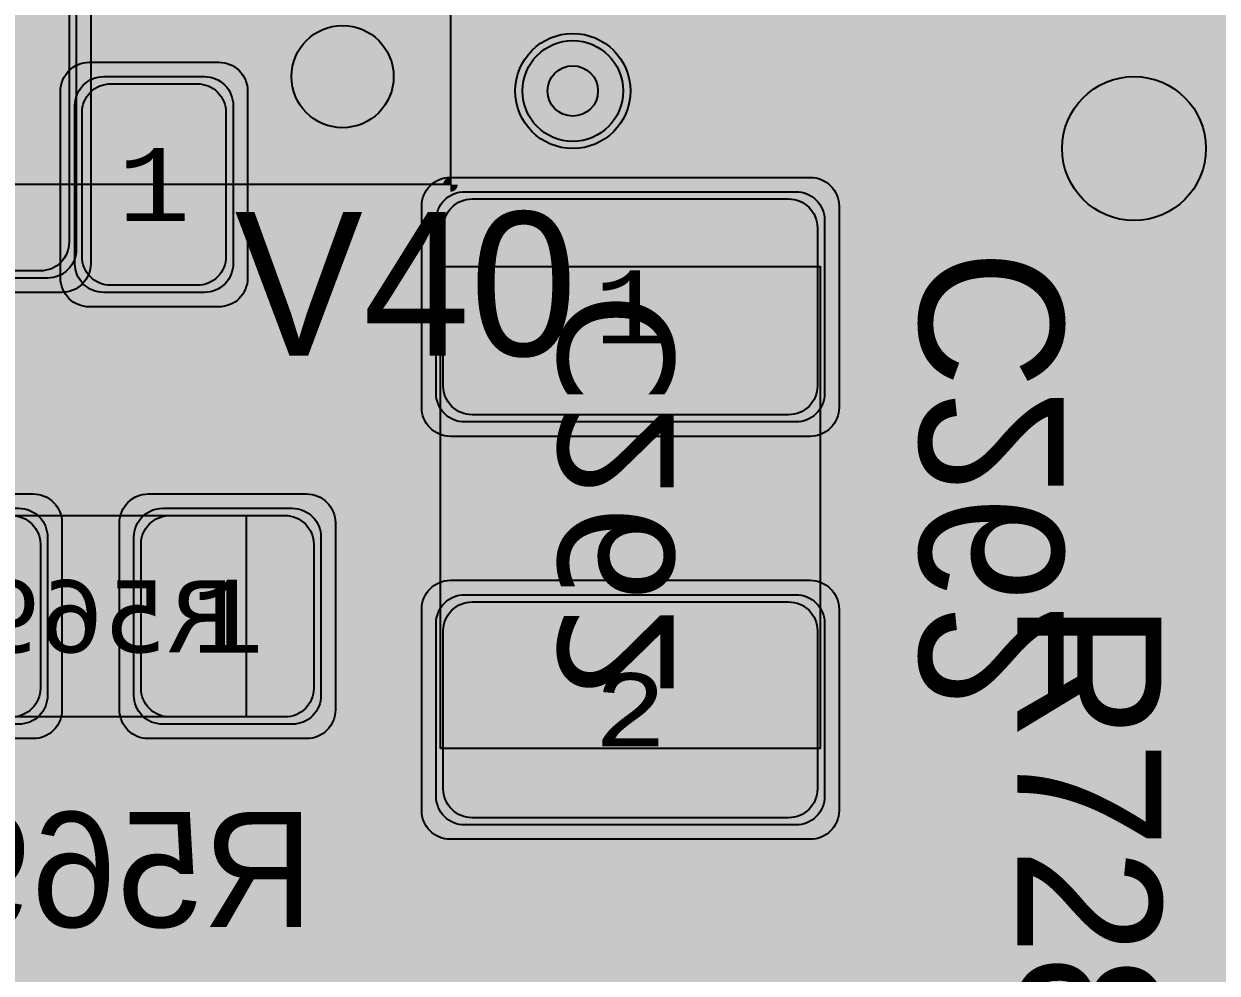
# Model space of a CAD drawing. Extents: x -28 to 199, y -61 to 255.
# Drawn here: x 33.79 to 42.08, y 199.27 to 205.87 of the extents above; entities that cross this region are included whole.
import ezdxf
from ezdxf.enums import TextEntityAlignment as Align

# ---------------------------------------------------------------- set-up
doc = ezdxf.new("R2010")
doc.units = 0
doc.header["$MEASUREMENT"] = 0
for name, color, linetype in [('ASSEMBLY_OUTLINES_BTM', 191, 'CONTINUOUS'), ('ASSEMBLY_PART_NUMBERS_BTM', 191, 'CONTINUOUS'), ('ASSEMBLY_PART_NUMBERS_TOP', 102, 'CONTINUOUS'), ('ASSEMBLY_REF_DES_BTM', 191, 'CONTINUOUS'), ('DRILL_DRAWING', 21, 'CONTINUOUS'), ('GENERATED_SILKSCREEN_BTM', 255, 'CONTINUOUS'), ('GENERATED_SILKSCREEN_TOP', 140, 'CONTINUOUS'), ('MOUNTING_HOLES_LAYER_2', 42, 'CONTINUOUS'), ('MOUNTING_HOLES_LAYER_3', 42, 'CONTINUOUS'), ('MOUNTING_HOLES_LAYER_BOT21', 42, 'CONTINUOUS'), ('MOUNTING_HOLES_LAYER_TOP', 42, 'CONTINUOUS'), ('PART_PADS_SMD_BTM', 10, 'CONTINUOUS'), ('PART_PADS_SMD_TOP', 150, 'CONTINUOUS'), ('PIN_NUMBERS_BTM', 8, 'CONTINUOUS'), ('PIN_NUMBERS_TOP', 8, 'CONTINUOUS'), ('PLACEMENT_OUTLINES_BTM', 222, 'CONTINUOUS'), ('PLANE_DATA_LAYER_TOP', 150, 'CONTINUOUS'), ('PLANE_SHAPES_LAYER_2', 230, 'CONTINUOUS'), ('PLANE_SHAPES_LAYER_3', 81, 'CONTINUOUS'), ('PLANE_SHAPES_LAYER_TOP', 150, 'CONTINUOUS'), ('SILKSCREEN_OUTLINES_BTM', 211, 'CONTINUOUS'), ('SILKSCREEN_OUTLINES_TOP', 150, 'CONTINUOUS'), ('SILKSCREEN_REF_DES_BTM', 211, 'CONTINUOUS'), ('SILKSCREEN_REF_DES_TOP', 150, 'CONTINUOUS'), ('SOLDERMASK_PADS_BTM', 12, 'CONTINUOUS'), ('SOLDERMASK_PADS_TOP', 180, 'CONTINUOUS'), ('SOLDERPASTE_PADS_BTM', 12, 'CONTINUOUS'), ('SOLDERPASTE_PADS_TOP', 180, 'CONTINUOUS'), ('TRACES_LAYER_BOTTOM', 10, 'CONTINUOUS'), ('TRACES_LAYER_TOP', 150, 'CONTINUOUS'), ('VIA_HOLES_LAYER_2', 30, 'CONTINUOUS'), ('VIA_HOLES_LAYER_3', 30, 'CONTINUOUS'), ('VIA_HOLES_LAYER_BOTTOM', 30, 'CONTINUOUS'), ('VIA_HOLES_LAYER_TOP', 30, 'CONTINUOUS'), ('VIA_PADS_LAYER_2', 230, 'CONTINUOUS'), ('VIA_PADS_LAYER_3', 81, 'CONTINUOUS'), ('VIA_PADS_LAYER_BOTTOM', 10, 'CONTINUOUS'), ('VIA_PADS_LAYER_TOP', 150, 'CONTINUOUS')]:
    doc.layers.add(name, color=color, linetype=linetype)
doc.styles.add('COURIER_NEW', font='COUR.TTF')
doc.styles.add('VERDANA', font='verdana.TTF')
doc.styles.add('VERIBEST_GERBER_0', font='txt')

msp = doc.modelspace()

# ---------------------------------------------------------------- hatches: boundary and pattern name
at = {"layer": 'GENERATED_SILKSCREEN_BTM'}
h = msp.add_hatch(color=256, dxfattribs=at)
edge = h.paths.add_edge_path()
edge.add_arc((36, 205.5), 0.355, 0, 360)
at = {"layer": 'MOUNTING_HOLES_LAYER_2'}
h = msp.add_hatch(color=256, dxfattribs=at)
edge = h.paths.add_edge_path()
edge.add_arc((41.5, 205), 0.5, 0, 360)
at = {"layer": 'MOUNTING_HOLES_LAYER_3'}
h = msp.add_hatch(color=256, dxfattribs=at)
edge = h.paths.add_edge_path()
edge.add_arc((41.5, 205), 0.5, 0, 360)
at = {"layer": 'MOUNTING_HOLES_LAYER_BOT21'}
h = msp.add_hatch(color=256, dxfattribs=at)
edge = h.paths.add_edge_path()
edge.add_arc((41.5, 205), 0.5, 0, 360)
at = {"layer": 'MOUNTING_HOLES_LAYER_TOP'}
h = msp.add_hatch(color=256, dxfattribs=at)
edge = h.paths.add_edge_path()
edge.add_arc((41.5, 205), 0.5, 0, 360)
at = {"layer": 'PLANE_DATA_LAYER_TOP'}
h = msp.add_hatch(color=256, dxfattribs=at)
h.paths.add_polyline_path([(80, 232.365844, -0.1989099556854013), (79.977682, 232.311963), (76.210945, 228.545226, -0.1989133663345171), (76.157063, 228.522908), (59.914305, 228.522908, -0.198913366334503), (59.860423, 228.545226), (59.320177, 229.085472, 0.1989122151386104), (58.966624, 229.231919), (50.250273, 229.231919, 0.0837973501695308), (50.086168, 229.204221, -0.0837986131993937), (50.061158, 229.2), (49.753893, 229.2, -0.1385740107174436), (49.714013, 229.211269, 1.0804036103222296), (49.168413, 228.146495, -0.8191892513054791), (49.139002, 228), (48.689638, 228, -0.1756631756824748), (48.640808, 228.017701, 0.3625092994040223), (47.359192, 228.017701, -0.1756631756824748), (47.310362, 228), (47.000008, 228, 0.414213562373095), (47, 227.999992), (47, 225.568799, -0.1989099556854013), (46.977682, 225.514918), (45.792168, 224.329403, 0.1989122151386141), (45.645721, 223.97585), (45.645721, 222.741241, -0.7495331930101992), (45.505318, 222.700199, 3.4209104294883637), (45.505318, 221.299801, -0.7495331930101992), (45.645721, 221.258759), (45.645721, 216.903659, 0.1989122151386141), (45.792168, 216.550106), (46.977682, 215.364592, -0.1989099556853327), (47, 215.310711), (47, 208.3262, -0.414213562373095), (46.9238, 208.25), (40.250008, 208.25, 0.414213562373095), (40.25, 208.249992), (40.25, 207.509818, -0.1989099556853327), (40.227682, 207.455937), (39.293327, 206.521582, -0.1630063276675114), (39.250007, 206.5, 0.3431077501110799), (39.25, 206.499993, -0.163006327667525), (39.228418, 206.456673), (39.204184, 206.432439, 0.1989122151386036), (39.057737, 206.078886), (39.057737, 199.827847, -0.1989099556853499), (39.035419, 199.773966), (38.237431, 198.975978, -0.1989133663344342), (38.183549, 198.95366), (34.8262, 198.95366, -0.414213562373095), (34.75, 199.02986), (34.75, 206.499992, 0.414213562373095), (34.749992, 206.5), (34.317913, 206.5, -0.1960198588118564), (34.264635, 206.521722, 0.1960197135562124), (33.95, 206.65), (31.85, 206.65, 0.1960197135562153), (31.535365, 206.521722, -0.1960198588118564), (31.482087, 206.5), (30.017913, 206.5, -0.1960198588118564), (29.964635, 206.521722, 0.1960197135562153), (29.65, 206.65), (27.55, 206.65, 0.1960197135562138), (27.235365, 206.521722, -0.196019858811865), (27.182087, 206.5), (26.0762, 206.5, -0.414213562373095), (26, 206.5762), (26, 209.249992, 0.414213562373095), (25.999992, 209.25), (22.5762, 209.25, -0.414213562373095), (22.5, 209.3262), (22.5, 217.1738, -0.414213562373095), (22.5762, 217.25), (40.249992, 217.25, 0.414213562373095), (40.25, 217.250008), (40.25, 235.6738, -0.414213562373095), (40.3262, 235.75), (40.926501, 235.75, -0.3936083065980414), (41.00251, 235.679195, 0.9315311087574788), (42.99749, 235.679195, -0.3936083065980414), (43.073499, 235.75), (45.676501, 235.75, -0.3936083065980414), (45.75251, 235.679195, 0.9315311087574788), (47.74749, 235.679195, -0.3936083065980414), (47.823499, 235.75), (54.749992, 235.75, 0.414213562373095), (54.75, 235.750008), (54.75, 253.9238, -0.414213562373095), (54.8262, 254), (76.4238, 254, -0.414213562373095), (76.5, 253.9238), (76.5, 245.000008, 0.414213562373095), (76.500008, 245), (76.9238, 245, -0.414213562373095), (77, 244.9238), (77, 243.738669, -0.1989099556853327), (76.977682, 243.684788), (75.896687, 242.603793, -0.138572885290835), (75.860519, 242.583563, 0.3470511284967585), (75.4, 242.000001), (75.4, 241.999997, 0.8890740124386082), (76.583563, 241.860519, -0.1385728852907777), (76.603793, 241.896687), (77.853553, 243.146447, 0.1989122151386141), (78, 243.5), (78, 244.9238, -0.414213562373095), (78.0762, 245), (79.9238, 245, -0.414213562373095), (80, 244.9238)], flags=0)
h.paths.add_polyline_path([(43.11, 211.84, -0.9999999999999999), (45.709999999999994, 211.84, -0.9999999999999999)], flags=0)
h.paths.add_polyline_path([(43.11, 232.16, -0.9999999999999999), (45.709999999999994, 232.16, -0.9999999999999999)], flags=0)
h.paths.add_polyline_path([(70.36, 251.16, -0.9999999999999999), (72.96, 251.16, -0.9999999999999999)], flags=0)
h.paths.add_polyline_path([(75.85382, 232.201656, 1.5269321533254407), (77.798344, 234.14618, -0.3083936079367561), (77.75, 234.217106), (77.75, 236.85, 0.1989122151386141), (77.603553, 237.203553), (74.003793, 240.803313, -0.1385728852908702), (73.983563, 240.839481, 0.5290192293501887), (73.056188, 241.191725, -0.5447508126718748), (72.937635, 241.2401, 0.9111800432088785), (70.36, 241), (70.36, 240.999999, 0.7658860095707771), (72.783466, 240.345916, -0.5447523950639244), (72.911374, 240.351799, 0.1812054976169237), (73.260519, 240.116437, -0.1385728852908801), (73.296687, 240.096207), (76.727682, 236.665212, -0.1989099556853327), (76.75, 236.611331), (76.75, 234.217106, -0.3083936079367562), (76.701656, 234.14618, 0.2085264349626477), (75.85382, 233.298344, -0.30839360793669), (75.782894, 233.25), (73.57, 233.25, 0.1989122151386067), (73.216447, 233.103553), (72.190166, 232.077272, -0.292650029123305), (72.109912, 232.059663, 4.55738777888818), (72.879663, 231.289912, -0.0885792902101388), (72.874954, 231.316284), (72.874954, 231.316285, -0.1989099556854013), (72.897272, 231.370166), (73.754788, 232.227682, -0.1989133663345172), (73.80867, 232.25), (75.782894, 232.25, -0.30839360793669)], flags=0)
at = {"layer": 'PLANE_SHAPES_LAYER_2'}
h = msp.add_hatch(color=256, dxfattribs=at)
h.paths.add_polyline_path([(169.5, 129.25), (149.5, 129.25), (142.25, 122), (142.25, 90.5), (147.5, 90.5), (147.5, 80), (154, 80), (154, 69.25), (131.75, 69.25), (131.75, 73.25), (121.25, 73.25), (121.25, 81), (110.5, 81), (110.5, 125.75), (106.5, 125.75), (106.5, 128.75), (93.5, 128.75), (93.5, 120.25), (91.75, 120.25), (91.75, 121.5), (80, 121.5), (80, 118.25), (73.25, 118.25), (73.25, 124.5), (67.5, 124.5), (67.5, 128), (57.75, 128), (57.75, 120.25), (55.25, 120.25), (55.25, 121.5), (47.5, 121.5), (47.5, 119), (35, 119), (35, 134.75), (32.75, 134.75), (32.75, 159.75), (29.25, 159.75), (29.25, 175.25), (22.5, 175.25), (22.5, 195.25), (17.25, 195.25), (17.25, 198), (22.5, 198), (22.5, 216.5), (40.25, 216.5), (40.25, 235.5), (54.5, 235.5), (54.5, 254), (87.25, 254), (87.25, 236.25), (86.25, 236.25), (86.25, 228.75), (81, 228.75), (81, 218.75), (95.25, 218.75), (95.25, 194.5), (87, 194.5), (87, 172), (131.1, 172), (131.1, 208.75), (115.5, 208.75), (115.5, 213.75), (106.75, 213.75), (106.75, 218.75), (110.25, 222.25), (110.25, 226.25), (142.5, 226.25), (142.5, 221.5), (160.5, 221.5), (160.5, 240.75), (169.5, 240.75)])
h.paths.add_polyline_path([(35.5, 149.5), (41.75, 149.5), (41.75, 152), (39.25, 152), (39.25, 154), (37.75, 154), (37.75, 152), (35.5, 152)], flags=16)
h.paths.add_polyline_path([(37.5, 125.75), (37.5, 128.75), (42.75, 128.75), (42.75, 125.75)], flags=16)
h.paths.add_polyline_path([(52, 127.75), (52, 130.75), (54.25, 130.75), (54.25, 127.75)], flags=16)
h.paths.add_polyline_path([(50.75, 219.5), (50.75, 226.5), (71.75, 226.5), (71.75, 219.5)], flags=16)
h.paths.add_polyline_path([(66.5, 150.75), (66.5, 177.5), (72.25, 177.5), (72.25, 150.75)], flags=16)
h.paths.add_polyline_path([(47.25, 185.25), (73, 185.25), (73, 188.25), (70.25, 188.25), (70.25, 191), (47.25, 191)], flags=16)
h.paths.add_polyline_path([(84.5, 208), (84.5, 212.75), (85, 212.75), (85, 208)], flags=16)
h.paths.add_polyline_path([(61.5, 137.25), (87.75, 137.25), (87.75, 140.5), (84.75, 140.5), (84.75, 143), (61.5, 143)], flags=16)
h.paths.add_polyline_path([(88.75, 127), (88.75, 130), (91, 130), (91, 127)], flags=16)
h.paths.add_polyline_path([(85.5, 130.25), (85.5, 132.5), (91, 132.5), (91, 130.25)], flags=16)
h.paths.add_polyline_path([(108.75, 142.25), (135.75, 142.25), (135.75, 145.75), (132.25, 145.75), (132.25, 149), (108.75, 149)], flags=16)
h.paths.add_polyline_path([(114.25, 126.75), (140.75, 126.75), (140.75, 129.75), (137.25, 129.75), (137.25, 133), (114.25, 133)], flags=16)
h.paths.add_polyline_path([(155.25, 180.25), (166.25, 180.25), (166.25, 186.25), (152.25, 186.25), (152.25, 183), (155.25, 183)], flags=16)
at = {"layer": 'PLANE_SHAPES_LAYER_3'}
h = msp.add_hatch(color=256, dxfattribs=at)
h.paths.add_polyline_path([(169.5, 129.25), (149.5, 129.25), (142.25, 122), (142.25, 90.5), (147.5, 90.5), (147.5, 80), (154, 80), (154, 69.25), (131.75, 69.25), (131.75, 73.25), (121.25, 73.25), (121.25, 81), (110.5, 81), (110.5, 125.75), (106.5, 125.75), (106.5, 128.75), (93.5, 128.75), (93.5, 120.25), (91.75, 120.25), (91.75, 121.5), (80, 121.5), (80, 118.25), (73.25, 118.25), (73.25, 124.5), (67.5, 124.5), (67.5, 127.75), (58.25, 127.75), (58.25, 130.25), (88.75, 130.25), (88.75, 127), (91, 127), (91, 132.5), (55, 132.5), (55, 131.25), (52, 131.25), (52, 127.75), (55, 127.75), (55, 127.25), (57.75, 127.25), (57.75, 120.25), (55.25, 120.25), (55.25, 121.5), (47.5, 121.5), (47.5, 119), (35, 119), (35, 134.75), (32.75, 134.75), (32.75, 159.75), (29.25, 159.75), (29.25, 175.25), (22.5, 175.25), (22.5, 195.25), (17.25, 195.25), (17.25, 198), (22.5, 198), (22.5, 216.5), (40.25, 216.5), (40.25, 235.5), (54.5, 235.5), (54.5, 254), (87.25, 254), (87.25, 236.25), (86.25, 236.25), (86.25, 228.75), (81, 228.75), (81, 218.75), (95.25, 218.75), (95.25, 194.5), (87, 194.5), (87, 172), (131.1, 172), (131.1, 208.75), (115.5, 208.75), (115.5, 213.75), (106.75, 213.75), (106.75, 218.75), (110.25, 222.25), (110.25, 226.25), (142.5, 226.25), (142.5, 221.5), (160.5, 221.5), (160.5, 240.75), (169.5, 240.75)])
h.paths.add_polyline_path([(35.5, 149.5), (41.75, 149.5), (41.75, 152), (39.25, 152), (39.25, 154), (37.75, 154), (37.75, 152), (35.5, 152)], flags=16)
h.paths.add_polyline_path([(37.5, 125.75), (37.5, 128.75), (42.75, 128.75), (42.75, 125.75)], flags=16)
h.paths.add_polyline_path([(50.75, 219.5), (50.75, 226.5), (71.75, 226.5), (71.75, 219.5)], flags=16)
h.paths.add_polyline_path([(66.5, 150.75), (66.5, 177.5), (72.25, 177.5), (72.25, 150.75)], flags=16)
h.paths.add_polyline_path([(47.25, 185.25), (73, 185.25), (73, 188.25), (70.25, 188.25), (70.25, 191), (47.25, 191)], flags=16)
h.paths.add_polyline_path([(84.5, 208), (84.5, 212.75), (85, 212.75), (85, 208)], flags=16)
h.paths.add_polyline_path([(61.5, 137.25), (87.75, 137.25), (87.75, 140.5), (84.75, 140.5), (84.75, 143), (61.5, 143)], flags=16)
h.paths.add_polyline_path([(108.75, 142.25), (135.75, 142.25), (135.75, 145.75), (132.25, 145.75), (132.25, 149), (108.75, 149)], flags=16)
h.paths.add_polyline_path([(114.25, 126.75), (140.75, 126.75), (140.75, 129.75), (137.25, 129.75), (137.25, 133), (114.25, 133)], flags=16)
h.paths.add_polyline_path([(155.25, 180.25), (166.25, 180.25), (166.25, 186.25), (152.25, 186.25), (152.25, 183), (155.25, 183)], flags=16)
at = {"layer": 'SILKSCREEN_OUTLINES_BTM'}
h = msp.add_hatch(color=256, dxfattribs=at)
edge = h.paths.add_edge_path()
edge.add_arc((36, 205.5), 0.355, 0, 360)
at = {"layer": 'VIA_HOLES_LAYER_2'}
h = msp.add_hatch(color=256, dxfattribs=at)
edge = h.paths.add_edge_path()
edge.add_arc((37.6, 205.4), 0.175, 0, 360)
at = {"layer": 'VIA_HOLES_LAYER_3'}
h = msp.add_hatch(color=256, dxfattribs=at)
edge = h.paths.add_edge_path()
edge.add_arc((37.6, 205.4), 0.175, 0, 360)
at = {"layer": 'VIA_HOLES_LAYER_BOTTOM'}
h = msp.add_hatch(color=256, dxfattribs=at)
edge = h.paths.add_edge_path()
edge.add_arc((37.6, 205.4), 0.175, 0, 360)
at = {"layer": 'VIA_HOLES_LAYER_TOP'}
h = msp.add_hatch(color=256, dxfattribs=at)
edge = h.paths.add_edge_path()
edge.add_arc((37.6, 205.4), 0.175, 0, 360)

# ---------------------------------------------------------------- linework, layer by layer
at = {"layer": 'ASSEMBLY_OUTLINES_BTM'}
for points in [[(36.68, 200.83), (36.68, 204.18), (39.32, 204.18), (39.32, 200.83)], [(33.18, 201.05), (33.18, 202.45), (35.33, 202.45), (35.33, 201.05)]]:
    msp.add_lwpolyline(points, close=True, dxfattribs=at)
at = {"layer": 'GENERATED_SILKSCREEN_BTM'}
for points, const_width in [([(36.750005, 204.756176, 9.7912e-06), (36.749995, 204.756172), (36.749995, 216.999995), (25.750005, 216.999995), (25.750005, 204.750005), (27.185, 204.750005), (27.185, 204.749995), (25.75, 204.749995, -0.4142135624), (25.749995, 204.75), (25.749995, 217, -0.4142135624), (25.75, 217.000005), (36.75, 217.000005, -0.4142135624), (36.750005, 217), (36.750005, 204.756176)], 0.15), ([(36.750005, 204.75, -0.4142135624), (36.75, 204.749995), (35.29, 204.749995), (35.29, 204.750005), (36.749995, 204.750005), (36.749995, 216.999995), (25.750005, 216.999995), (25.750005, 204.750005), (27.21, 204.750005), (27.21, 204.749995), (25.75, 204.749995, -0.4142135624), (25.749995, 204.75), (25.749995, 217, -0.4142135624), (25.75, 217.000005), (36.75, 217.000005, -0.4142135624), (36.750005, 217), (36.750005, 204.75)], 0.1), ([(36.735447, 204.750005, 2.19692e-05), (36.735425, 204.749995), (35.315, 204.749995), (35.315, 204.750005), (36.735447, 204.750005)], 0.15), ([(36.680005, 201.916164, 1.1642e-05), (36.679995, 201.916156), (36.679995, 203.083844, 1.1642e-05), (36.680005, 203.083836), (36.680005, 201.916164)], 0.15), ([(39.320005, 201.916156, 1.1642e-05), (39.319995, 201.916164), (39.319995, 203.083836, 1.1642e-05), (39.320005, 203.083844), (39.320005, 201.916156)], 0.15), ([(34.519515, 202.450005, 1.10969e-05), (34.519508, 202.449995), (33.980492, 202.449995, 1.10969e-05), (33.980485, 202.450005), (34.519515, 202.450005)], 0.15), ([(34.519515, 201.049995), (33.980485, 201.049995, 1.10969e-05), (33.980492, 201.050005), (34.519508, 201.050005, 1.10969e-05), (34.519515, 201.049995)], 0.15)]:
    msp.add_lwpolyline(points, format="xyb", dxfattribs=dict(at, const_width=const_width))
for points, const_width in [([(33.595, 204.749995), (33.595, 204.750005), (34.065, 204.750005), (34.065, 204.749995)], 0.15), ([(33.57, 204.749995), (33.57, 204.750005), (34.09, 204.750005), (34.09, 204.749995)], 0.1)]:
    msp.add_lwpolyline(points, close=True, dxfattribs=dict(at, const_width=const_width))
at = {"layer": 'GENERATED_SILKSCREEN_BTM', "const_width": 0.15}
for points in [[(41.002, 203.988), (40.865, 204.156), (40.862, 204.161), (40.858, 204.162), (40.854, 204.164), (40.849, 204.165), (40.163, 204.165), (40.158, 204.164), (40.154, 204.162), (40.152, 204.16), (40.15, 204.159), (40.147, 204.156), (40.01, 203.988), (40.009, 203.985), (40.008, 203.982), (40.007, 203.981), (40.006, 203.977), (40.006, 203.64), (40.007, 203.635), (40.008, 203.633), (40.009, 203.63), (40.01, 203.627), (40.147, 203.458), (40.152, 203.454), (40.16, 203.452), (40.165, 203.453), (40.171, 203.455), (40.175, 203.458), (40.179, 203.463), (40.182, 203.468), (40.183, 203.473), (40.183, 203.478), (40.18, 203.482), (40.047, 203.647), (40.047, 203.97), (40.173, 204.124), (40.839, 204.124), (40.965, 203.97), (40.965, 203.647), (40.832, 203.482), (40.83, 203.478), (40.829, 203.473), (40.83, 203.468), (40.833, 203.463), (40.837, 203.458), (40.842, 203.455), (40.847, 203.453), (40.854, 203.452), (40.86, 203.454), (40.865, 203.458), (41.002, 203.627), (41.004, 203.631), (41.005, 203.632), (41.005, 203.635), (41.006, 203.636), (41.006, 203.637), (41.006, 203.64), (41.006, 203.977), (41.005, 203.981), (41.004, 203.985), (41.002, 203.988)], [(40.01, 202.683), (40.147, 202.515), (40.152, 202.512), (40.156, 202.511), (40.159, 202.509), (40.163, 202.508), (40.3, 202.508), (40.303, 202.509), (40.31, 202.511), (40.315, 202.512), (40.317, 202.515), (40.858, 203.181), (40.965, 203.181), (40.965, 202.528), (40.967, 202.521), (40.971, 202.515), (40.978, 202.512), (40.986, 202.511), (40.993, 202.512), (41, 202.515), (41.004, 202.521), (41.006, 202.528), (41.006, 203.202), (41.004, 203.21), (40.999, 203.215), (40.994, 203.22), (40.986, 203.222), (40.849, 203.222), (40.846, 203.221), (40.839, 203.219), (40.836, 203.217), (40.834, 203.215), (40.832, 203.213), (40.29, 202.548), (40.173, 202.548), (40.047, 202.704), (40.047, 203.027), (40.18, 203.19), (40.182, 203.197), (40.181, 203.203), (40.178, 203.21), (40.172, 203.214), (40.166, 203.218), (40.159, 203.219), (40.152, 203.218), (40.147, 203.213), (40.01, 203.045), (40.009, 203.041), (40.008, 203.038), (40.007, 203.037), (40.006, 203.033), (40.006, 202.696), (40.007, 202.692), (40.007, 202.691), (40.008, 202.69), (40.009, 202.687), (40.01, 202.683)], [(40.01, 201.738), (40.147, 201.57), (40.152, 201.565), (40.16, 201.564), (40.165, 201.565), (40.171, 201.567), (40.175, 201.57), (40.179, 201.575), (40.182, 201.58), (40.183, 201.585), (40.183, 201.59), (40.18, 201.594), (40.047, 201.758), (40.047, 202.082), (40.173, 202.236), (40.532, 202.236), (40.421, 202.1), (40.42, 202.096), (40.419, 202.094), (40.419, 202.093), (40.418, 202.093), (40.417, 202.088), (40.417, 201.751), (40.418, 201.747), (40.419, 201.746), (40.419, 201.745), (40.42, 201.742), (40.421, 201.738), (40.557, 201.57), (40.56, 201.569), (40.561, 201.567), (40.562, 201.566), (40.564, 201.566), (40.571, 201.564), (40.574, 201.563), (40.849, 201.563), (40.854, 201.564), (40.858, 201.566), (40.862, 201.567), (40.865, 201.57), (41.002, 201.738), (41.004, 201.743), (41.005, 201.744), (41.005, 201.746), (41.006, 201.748), (41.006, 201.749), (41.006, 201.751), (41.006, 202.088), (41.005, 202.092), (41.004, 202.096), (41.002, 202.1), (40.865, 202.268), (40.863, 202.27), (40.862, 202.272), (40.859, 202.274), (40.852, 202.276), (40.849, 202.277), (40.163, 202.277), (40.158, 202.276), (40.154, 202.274), (40.152, 202.272), (40.15, 202.27), (40.147, 202.268), (40.01, 202.1), (40.009, 202.096), (40.008, 202.093), (40.007, 202.092), (40.006, 202.088), (40.006, 201.751), (40.007, 201.747), (40.007, 201.746), (40.008, 201.745), (40.009, 201.742), (40.01, 201.738)], [(40.584, 202.236), (40.839, 202.236), (40.965, 202.082), (40.965, 201.759), (40.839, 201.603), (40.584, 201.603), (40.457, 201.759), (40.457, 202.082), (40.584, 202.236)], [(40.01, 200.793), (40.147, 200.625), (40.152, 200.622), (40.156, 200.621), (40.159, 200.619), (40.163, 200.618), (40.3, 200.618), (40.303, 200.619), (40.31, 200.621), (40.315, 200.622), (40.317, 200.625), (40.858, 201.291), (40.965, 201.291), (40.965, 200.638), (40.967, 200.631), (40.971, 200.625), (40.978, 200.622), (40.986, 200.621), (40.993, 200.622), (41, 200.625), (41.004, 200.631), (41.006, 200.638), (41.006, 201.312), (41.004, 201.32), (40.999, 201.325), (40.994, 201.33), (40.986, 201.332), (40.849, 201.332), (40.846, 201.331), (40.839, 201.329), (40.836, 201.327), (40.834, 201.325), (40.832, 201.323), (40.29, 200.658), (40.173, 200.658), (40.047, 200.814), (40.047, 201.137), (40.18, 201.3), (40.182, 201.307), (40.181, 201.313), (40.178, 201.32), (40.172, 201.324), (40.166, 201.328), (40.159, 201.329), (40.152, 201.328), (40.147, 201.323), (40.01, 201.155), (40.009, 201.151), (40.008, 201.148), (40.007, 201.147), (40.006, 201.143), (40.006, 200.806), (40.007, 200.802), (40.007, 200.801), (40.008, 200.8), (40.009, 200.797), (40.01, 200.793)], [(33.6144, 199.6892), (33.7488, 199.5796), (33.7528, 199.578), (33.7536, 199.5772), (33.756, 199.5772), (33.7568, 199.5764), (33.7576, 199.5764), (33.7592, 199.5764), (34.0288, 199.5764), (34.032, 199.5772), (34.0352, 199.578), (34.0384, 199.5796), (34.1728, 199.6892), (34.1752, 199.6908), (34.176, 199.6916), (34.1776, 199.694), (34.1792, 199.6996), (34.18, 199.702), (34.18, 200.2508), (34.1792, 200.2548), (34.1776, 200.258), (34.176, 200.2596), (34.1752, 200.2612), (34.1728, 200.2636), (34.0384, 200.3732), (34.0352, 200.374), (34.0336, 200.3748), (34.032, 200.3756), (34.0288, 200.3764), (33.7592, 200.3764), (33.756, 200.3756), (33.7544, 200.3748), (33.752, 200.374), (33.7488, 200.3732)], [(33.7488, 200.3732), (33.6144, 200.2636)], [(34.7856, 200.1012), (34.7888, 200.1004), (34.7912, 200.0996), (34.7944, 200.098), (34.9032, 200.01), (34.9032, 200.3436), (34.3808, 200.3436), (34.3752, 200.3452), (34.3704, 200.3484), (34.368, 200.354), (34.3672, 200.3596), (34.368, 200.366), (34.3704, 200.3708), (34.3752, 200.3748), (34.3808, 200.3764), (34.9208, 200.3764), (34.9264, 200.3748), (34.9312, 200.3708), (34.9352, 200.366), (34.9368, 200.3604), (34.9368, 199.9756), (34.936, 199.97), (34.9336, 199.966), (34.9304, 199.9636), (34.9248, 199.962), (34.9216, 199.9604), (34.9176, 199.9596), (34.9136, 199.9604), (34.9104, 199.9628), (34.78, 200.0692), (34.5216, 200.0692), (34.3968, 199.9676), (34.3968, 199.71), (34.5216, 199.61), (34.78, 199.61), (34.9104, 199.7156), (34.916, 199.718), (34.9208, 199.718), (34.9264, 199.7148), (34.9304, 199.7108), (34.9336, 199.7052), (34.9352, 199.6996), (34.9344, 199.6964), (34.9336, 199.694), (34.932, 199.6916), (34.9296, 199.69), (34.7944, 199.5796), (34.792, 199.578), (34.7888, 199.578), (34.7856, 199.5764), (34.516, 199.5764), (34.5144, 199.5764), (34.5128, 199.5772), (34.512, 199.5772), (34.5104, 199.578), (34.5088, 199.578), (34.5056, 199.5796), (34.3704, 199.69), (34.368, 199.6924), (34.3672, 199.694), (34.3656, 199.6988), (34.3648, 199.702), (34.3648, 199.9756), (34.3656, 199.9788), (34.3672, 199.9836), (34.3672, 199.9852), (34.3688, 199.986), (34.3696, 199.9876), (34.3704, 199.9892), (34.5056, 200.098), (34.5096, 200.0996), (34.5128, 200.1004), (34.516, 200.1012), (34.7856, 200.1012)], [(35.1256, 200.0724), (35.1232, 200.074), (35.1224, 200.078), (35.1208, 200.082), (35.12, 200.086), (35.12, 200.2508), (35.1208, 200.2548), (35.1224, 200.2572), (35.1224, 200.2596), (35.1232, 200.2604), (35.1248, 200.2612), (35.1256, 200.2628), (35.2616, 200.3732), (35.2656, 200.3748), (35.2688, 200.3756), (35.272, 200.3764), (35.6752, 200.3764), (35.6824, 200.3748), (35.6872, 200.3708), (35.6912, 200.366), (35.6928, 200.3604), (35.6928, 199.5924), (35.6912, 199.586), (35.6872, 199.582), (35.6824, 199.5796), (35.6768, 199.5788), (35.6704, 199.5796), (35.6648, 199.582), (35.6608, 199.586), (35.6592, 199.5924), (35.6592, 199.9604), (35.2832, 199.9604), (35.152, 199.5876), (35.1488, 199.582), (35.1432, 199.5788), (35.1376, 199.578), (35.132, 199.5796), (35.1272, 199.582), (35.1232, 199.586), (35.1216, 199.5916), (35.1224, 199.598), (35.2536, 199.9708), (35.1256, 200.0724)], [(33.6336, 200.2372), (33.7648, 200.3436), (34.024, 200.3436), (34.1472, 200.2428), (34.1472, 199.9556), (34.0384, 200.0444), (34.0352, 200.0452), (34.0336, 200.046), (34.0328, 200.046), (34.0328, 200.0468), (34.0288, 200.0476), (33.7592, 200.0476), (33.756, 200.0468), (33.756, 200.046), (33.7544, 200.046), (33.752, 200.0452), (33.7496, 200.0444), (33.6144, 199.9356)], [(35.6592, 200.3436), (35.2768, 200.3436), (35.152, 200.2428), (35.152, 200.094), (35.2768, 199.9924), (35.6592, 199.9924), (35.6592, 200.3436)], [(34.1472, 199.914), (34.1472, 199.71), (34.024, 199.6092), (33.7656, 199.6092), (33.6408, 199.71), (33.6408, 199.914), (33.7656, 200.0156), (34.024, 200.0156), (34.1472, 199.914)]]:
    msp.add_lwpolyline(points, dxfattribs=at)
at = {"layer": 'GENERATED_SILKSCREEN_BTM'}
msp.add_circle((36, 205.5), 0.355, dxfattribs=at)
at = {"layer": 'GENERATED_SILKSCREEN_TOP'}
for points, const_width in [([(34.75, 204), (34.75, 206.5)], 0.2), ([(35.7835, 203.543), (35.7565, 203.543), (35.7505, 203.544), (35.7455, 203.547), (35.7405, 203.551), (35.7385, 203.557), (35.4135, 204.516), (35.4125, 204.524), (35.4155, 204.53), (35.4215, 204.535), (35.4285, 204.539), (35.4355, 204.54), (35.4425, 204.539), (35.4485, 204.536), (35.4525, 204.529), (35.7695, 203.586), (36.0885, 204.529), (36.0925, 204.536), (36.0985, 204.539), (36.1055, 204.54), (36.1125, 204.539), (36.1195, 204.535), (36.1245, 204.53), (36.1265, 204.524), (36.1255, 204.516), (35.8025, 203.557), (35.7995, 203.551), (35.7935, 203.547), (35.7895, 203.544), (35.7835, 203.543)], 0.15), ([(36.9365, 203.563), (36.9375, 203.555), (36.9425, 203.55), (36.9495, 203.547), (36.9565, 203.546), (36.9635, 203.547), (36.9695, 203.55), (36.9745, 203.555), (36.9765, 203.563), (36.9765, 203.866), (37.0235, 203.866), (37.0305, 203.868), (37.0365, 203.872), (37.0395, 203.879), (37.0405, 203.886), (37.0395, 203.894), (37.0365, 203.901), (37.0305, 203.906), (37.0235, 203.907), (36.9765, 203.907), (36.9765, 204.495), (36.9755, 204.5), (36.9725, 204.504), (36.9685, 204.508), (36.9635, 204.511), (36.9575, 204.513), (36.9515, 204.514), (36.9465, 204.513), (36.9415, 204.509), (36.3345, 203.902), (36.3305, 203.896), (36.3285, 203.89), (36.3295, 203.884), (36.3335, 203.877), (36.3355, 203.872), (36.3395, 203.869), (36.3435, 203.867), (36.3485, 203.866), (36.9365, 203.866), (36.9365, 203.563)], 0.15), ([(36.3985, 203.907), (36.9365, 204.443), (36.9365, 203.907), (36.3985, 203.907)], 0.15), ([(37.2835, 204.402), (37.4515, 204.539), (37.4555, 204.54), (37.4585, 204.541), (37.4595, 204.542), (37.4635, 204.543), (37.8005, 204.543), (37.8045, 204.542), (37.8055, 204.542), (37.8065, 204.541), (37.8095, 204.54), (37.8135, 204.539), (37.9815, 204.402), (37.9845, 204.397), (37.9855, 204.393), (37.9875, 204.39), (37.9885, 204.386), (37.9885, 203.7), (37.9875, 203.697), (37.9855, 203.69), (37.9845, 203.688), (37.9815, 203.684), (37.8135, 203.547), (37.8095, 203.546), (37.8075, 203.545), (37.8055, 203.544), (37.8035, 203.543), (37.8005, 203.543), (37.4635, 203.543), (37.4595, 203.544), (37.4555, 203.545), (37.4515, 203.547), (37.2835, 203.684), (37.2815, 203.686), (37.2795, 203.687), (37.2775, 203.69), (37.2755, 203.697), (37.2745, 203.7), (37.2745, 204.386), (37.2755, 204.39), (37.2775, 204.393), (37.2795, 204.397), (37.2835, 204.402)], 0.15), ([(37.3155, 204.376), (37.3155, 203.71), (37.3745, 203.66), (37.8585, 204.449), (37.7925, 204.502), (37.4695, 204.502), (37.3155, 204.376)], 0.15), ([(37.4065, 203.634), (37.4695, 203.584), (37.7925, 203.584), (37.9485, 203.71), (37.9485, 204.376), (37.8895, 204.423), (37.4065, 203.634)], 0.15), ([(41.314, 201.0065), (41.316, 201.0035), (41.321, 201.0025), (41.326, 200.9995), (41.331, 200.9995), (41.537, 200.9995), (41.542, 200.9995), (41.545, 201.0025), (41.548, 201.0025), (41.549, 201.0035), (41.55, 201.0045), (41.553, 201.0065), (41.69, 201.1765), (41.692, 201.1815), (41.693, 201.1845), (41.694, 201.1895), (41.694, 201.6935), (41.692, 201.7025), (41.687, 201.7075), (41.682, 201.7135), (41.674, 201.7155), (40.714, 201.7155), (40.706, 201.7135), (40.701, 201.7085), (40.698, 201.7025), (40.697, 201.6955), (40.698, 201.6875), (40.701, 201.6805), (40.706, 201.6755), (40.714, 201.6735), (41.174, 201.6735), (41.174, 201.2035), (40.708, 201.0395), (40.701, 201.0355), (40.697, 201.0285), (40.696, 201.0205), (40.698, 201.0145), (40.702, 201.0085), (40.707, 201.0035), (40.713, 201.0005), (40.721, 201.0025), (41.187, 201.1665), (41.314, 201.0065)], 0.15), ([(41.653, 201.6735), (41.653, 201.1945), (41.527, 201.0395), (41.341, 201.0395), (41.214, 201.1945), (41.214, 201.6735), (41.653, 201.6735)], 0.15), ([(40.724, 200.6315), (40.717, 200.6335), (40.71, 200.6325), (40.704, 200.6275), (40.7, 200.6225), (40.698, 200.6155), (40.697, 200.6085), (40.7, 200.6025), (40.705, 200.5975), (41.664, 200.0585), (41.669, 200.0565), (41.673, 200.0565), (41.677, 200.0565), (41.681, 200.0585), (41.687, 200.0615), (41.691, 200.0655), (41.693, 200.0705), (41.694, 200.0755), (41.694, 200.7505), (41.692, 200.7575), (41.687, 200.7625), (41.681, 200.7665), (41.673, 200.7675), (41.666, 200.7665), (41.659, 200.7625), (41.654, 200.7575), (41.653, 200.7505), (41.653, 200.1095), (40.724, 200.6315)], 0.15), ([(40.694, 199.1305), (40.694, 199.8045), (40.696, 199.8125), (40.701, 199.8175), (40.707, 199.8225), (40.714, 199.8245), (40.851, 199.8245), (40.854, 199.8235), (40.861, 199.8215), (40.864, 199.8195), (40.866, 199.8175), (40.868, 199.8155), (41.41, 199.1505)], 0.15), ([(41.383, 199.1175), (40.842, 199.7835), (40.735, 199.7835), (40.735, 199.1305)], 0.15), ([(41.527, 199.1505), (41.653, 199.3065), (41.653, 199.6295), (41.52, 199.7925), (41.518, 199.7995), (41.519, 199.8055), (41.522, 199.8125), (41.528, 199.8165), (41.535, 199.8205), (41.542, 199.8215), (41.548, 199.8205), (41.553, 199.8155), (41.69, 199.6475), (41.691, 199.6435), (41.692, 199.6405), (41.693, 199.6395), (41.694, 199.6355), (41.694, 199.2985), (41.693, 199.2945), (41.693, 199.2935), (41.692, 199.2925), (41.691, 199.2895), (41.69, 199.2855)], 0.15), ([(41.69, 199.2855), (41.553, 199.1175)], 0.15)]:
    msp.add_lwpolyline(points, dxfattribs=dict(at, const_width=const_width))
at = {"layer": 'MOUNTING_HOLES_LAYER_2'}
msp.add_circle((41.5, 205), 0.5, dxfattribs=at)
at = {"layer": 'MOUNTING_HOLES_LAYER_3'}
msp.add_circle((41.5, 205), 0.5, dxfattribs=at)
at = {"layer": 'MOUNTING_HOLES_LAYER_BOT21'}
msp.add_circle((41.5, 205), 0.5, dxfattribs=at)
at = {"layer": 'MOUNTING_HOLES_LAYER_TOP'}
msp.add_circle((41.5, 205), 0.5, dxfattribs=at)
at = {"layer": 'PART_PADS_SMD_BTM'}
for points in [[(34.34, 204, -0.4142135624), (34.14, 204.2), (34.14, 205.3, -0.4142135624), (34.34, 205.5), (35.04, 205.5, -0.4142135624), (35.24, 205.3), (35.24, 204.2, -0.4142135624), (35.04, 204)], [(39.35, 203.3, -0.4142135624), (39.15, 203.1), (36.85, 203.1, -0.4142135624), (36.65, 203.3), (36.65, 204.5, -0.4142135624), (36.85, 204.7), (39.15, 204.7, -0.4142135624), (39.35, 204.5)], [(32.85, 201, -0.4142135624), (32.65, 201.2), (32.65, 202.3, -0.4142135624), (32.85, 202.5), (33.75, 202.5, -0.4142135624), (33.95, 202.3), (33.95, 201.2, -0.4142135624), (33.75, 201)], [(34.75, 201, -0.4142135624), (34.55, 201.2), (34.55, 202.3, -0.4142135624), (34.75, 202.5), (35.65, 202.5, -0.4142135624), (35.85, 202.3), (35.85, 201.2, -0.4142135624), (35.65, 201)], [(39.35, 200.5, -0.4142135624), (39.15, 200.3), (36.85, 200.3, -0.4142135624), (36.65, 200.5), (36.65, 201.7, -0.4142135624), (36.85, 201.9), (39.15, 201.9, -0.4142135624), (39.35, 201.7)]]:
    msp.add_lwpolyline(points, format="xyb", close=True, dxfattribs=at)
at = {"layer": 'PART_PADS_SMD_TOP'}
msp.add_lwpolyline([(34.15, 204.3, -0.4142135624), (33.95, 204.1), (31.85, 204.1, -0.4142135624), (31.65, 204.3), (31.65, 206.2, -0.4142135624), (31.85, 206.4), (33.95, 206.4, -0.4142135624), (34.15, 206.2)], format="xyb", close=True, dxfattribs=at)
at = {"layer": 'PLACEMENT_OUTLINES_BTM'}
for points in [[(25.75, 204.75), (25.75, 217), (36.75, 217), (36.75, 204.75)], [(36.68, 200.83), (36.68, 204.18), (39.32, 204.18), (39.32, 200.83)], [(33.18, 201.05), (33.18, 202.45), (35.33, 202.45), (35.33, 201.05)]]:
    msp.add_lwpolyline(points, close=True, dxfattribs=at)
at = {"layer": 'PLANE_SHAPES_LAYER_TOP'}
msp.add_solid([(34.75, 198.5), (39.25, 198.5), (34.75, 206.5), (39.25, 206.5)], dxfattribs=at)
at = {"layer": 'SILKSCREEN_OUTLINES_BTM', "const_width": 0.1}
msp.add_lwpolyline([(25.75, 204.75), (25.75, 217), (36.75, 217), (36.75, 204.75)], close=True, dxfattribs=at)
at = {"layer": 'SILKSCREEN_OUTLINES_BTM'}
for points in [[(25.75, 204.75), (25.75, 217), (36.75, 217), (36.75, 204.75)], [(36.68, 200.83), (36.68, 204.18), (39.32, 204.18), (39.32, 200.83)], [(33.18, 201.05), (33.18, 202.45), (35.33, 202.45), (35.33, 201.05)]]:
    msp.add_lwpolyline(points, close=True, dxfattribs=at)
msp.add_circle((36, 205.5), 0.355, dxfattribs=at)
at = {"layer": 'SILKSCREEN_OUTLINES_TOP', "const_width": 0.2}
msp.add_lwpolyline([(34.75, 204), (34.75, 206.5)], dxfattribs=at)
at = {"layer": 'SOLDERMASK_PADS_BTM'}
for points in [[(34.24, 203.9, -0.4142135624), (34.04, 204.1), (34.04, 205.4, -0.4142135624), (34.24, 205.6), (35.14, 205.6, -0.4142135624), (35.34, 205.4), (35.34, 204.1, -0.4142135624), (35.14, 203.9)], [(39.45, 203.2, -0.4142135624), (39.25, 203), (36.75, 203, -0.4142135624), (36.55, 203.2), (36.55, 204.6, -0.4142135624), (36.75, 204.8), (39.25, 204.8, -0.4142135624), (39.45, 204.6)], [(32.75, 200.9, -0.4142135624), (32.55, 201.1), (32.55, 202.4, -0.4142135624), (32.75, 202.6), (33.85, 202.6, -0.4142135624), (34.05, 202.4), (34.05, 201.1, -0.4142135624), (33.85, 200.9)], [(34.65, 200.9, -0.4142135624), (34.45, 201.1), (34.45, 202.4, -0.4142135624), (34.65, 202.6), (35.75, 202.6, -0.4142135624), (35.95, 202.4), (35.95, 201.1, -0.4142135624), (35.75, 200.9)], [(39.45, 200.4, -0.4142135624), (39.25, 200.2), (36.75, 200.2, -0.4142135624), (36.55, 200.4), (36.55, 201.8, -0.4142135624), (36.75, 202), (39.25, 202, -0.4142135624), (39.45, 201.8)]]:
    msp.add_lwpolyline(points, format="xyb", close=True, dxfattribs=at)
at = {"layer": 'SOLDERMASK_PADS_TOP'}
msp.add_lwpolyline([(34.25, 204.2, -0.4142135624), (34.05, 204), (31.75, 204, -0.4142135624), (31.55, 204.2), (31.55, 206.3, -0.4142135624), (31.75, 206.5), (34.05, 206.5, -0.4142135624), (34.25, 206.3)], format="xyb", close=True, dxfattribs=at)
at = {"layer": 'SOLDERPASTE_PADS_BTM'}
for points in [[(34.39, 204.05, -0.4142135624), (34.19, 204.25), (34.19, 205.25, -0.4142135624), (34.39, 205.45), (34.99, 205.45, -0.4142135624), (35.19, 205.25), (35.19, 204.25, -0.4142135624), (34.99, 204.05)], [(39.3, 203.35, -0.4142135624), (39.1, 203.15), (36.9, 203.15, -0.4142135624), (36.7, 203.35), (36.7, 204.45, -0.4142135624), (36.9, 204.65), (39.1, 204.65, -0.4142135624), (39.3, 204.45)], [(32.9, 201.05, -0.4142135624), (32.7, 201.25), (32.7, 202.25, -0.4142135624), (32.9, 202.45), (33.7, 202.45, -0.4142135624), (33.9, 202.25), (33.9, 201.25, -0.4142135624), (33.7, 201.05)], [(34.8, 201.05, -0.4142135624), (34.6, 201.25), (34.6, 202.25, -0.4142135624), (34.8, 202.45), (35.6, 202.45, -0.4142135624), (35.8, 202.25), (35.8, 201.25, -0.4142135624), (35.6, 201.05)], [(39.3, 200.55, -0.4142135624), (39.1, 200.35), (36.9, 200.35, -0.4142135624), (36.7, 200.55), (36.7, 201.65, -0.4142135624), (36.9, 201.85), (39.1, 201.85, -0.4142135624), (39.3, 201.65)]]:
    msp.add_lwpolyline(points, format="xyb", close=True, dxfattribs=at)
at = {"layer": 'SOLDERPASTE_PADS_TOP'}
msp.add_lwpolyline([(34.1, 204.35, -0.4142135624), (33.9, 204.15), (31.9, 204.15, -0.4142135624), (31.7, 204.35), (31.7, 206.15, -0.4142135624), (31.9, 206.35), (33.9, 206.35, -0.4142135624), (34.1, 206.15)], format="xyb", close=True, dxfattribs=at)
at = {"layer": 'TRACES_LAYER_BOTTOM'}
for points, const_width in [([(37.6, 205.4), (37.5, 205.5), (37.5, 206.65)], 0.5), ([(38, 201.1), (39.946247, 201.1), (40.369446, 201.523199), (40.369446, 205.203554), (39.75, 205.823), (39.75, 206.65)], 0.5), ([(38, 203.9), (38, 205), (37.6, 205.4)], 0.5), ([(34.69, 204.75), (34.69, 203.287), (35.2, 202.777), (35.2, 201.75)], 0.5), ([(44.043175, 201.861327), (42.489104, 201.861327), (39.327777, 198.7), (20.7, 198.7)], 0.75), ([(38, 201.1), (38, 200.362416), (36.373, 200.362416), (36.356217, 200.345633), (33.3, 200.345633)], 0.5)]:
    msp.add_lwpolyline(points, dxfattribs=dict(at, const_width=const_width))
at = {"layer": 'TRACES_LAYER_TOP', "const_width": 0.5}
for points in [[(50.25, 214.1), (50.8, 214.1), (53.324343, 211.575657), (53.324343, 208.074575), (52.557928, 207.30816), (40.787011, 207.30816), (39.557737, 206.078886), (39.557737, 199.589178), (38.422219, 198.45366), (23.528271, 198.45366), (23.252746, 198.178135), (23.252744, 198.178135), (22.712166, 197.637557), (22.712166, 197.637555), (18.232475, 193.157864), (18.232475, 178.615959), (22.917939, 173.930495)], [(23.217754, 174.6807), (18.926177, 178.972277), (18.926177, 192.83536), (23.70649, 197.615673), (38.904775, 197.615673), (40.314528, 199.025426), (40.314528, 205.530451), (41.422678, 206.638601), (52.807608, 206.638601), (54.050159, 207.881152), (54.050159, 212.599841), (53.75, 212.9), (53.75, 214.1)]]:
    msp.add_lwpolyline(points, dxfattribs=at)
at = {"layer": 'VIA_HOLES_LAYER_2'}
msp.add_circle((37.6, 205.4), 0.175, dxfattribs=at)
at = {"layer": 'VIA_HOLES_LAYER_3'}
msp.add_circle((37.6, 205.4), 0.175, dxfattribs=at)
at = {"layer": 'VIA_HOLES_LAYER_BOTTOM'}
msp.add_circle((37.6, 205.4), 0.175, dxfattribs=at)
at = {"layer": 'VIA_HOLES_LAYER_TOP'}
msp.add_circle((37.6, 205.4), 0.175, dxfattribs=at)
at = {"layer": 'VIA_PADS_LAYER_2'}
msp.add_circle((37.6, 205.4), 0.4, dxfattribs=at)
at = {"layer": 'VIA_PADS_LAYER_3'}
msp.add_circle((37.6, 205.4), 0.4, dxfattribs=at)
at = {"layer": 'VIA_PADS_LAYER_BOTTOM'}
msp.add_circle((37.6, 205.4), 0.35, dxfattribs=at)
at = {"layer": 'VIA_PADS_LAYER_TOP'}
msp.add_circle((37.6, 205.4), 0.35, dxfattribs=at)

# ---------------------------------------------------------------- texts
at = {"layer": 'ASSEMBLY_PART_NUMBERS_BTM', "style": 'VERIBEST_GERBER_0', "text_generation_flag": 2}
for s, p in [('C3225X7S1H106M250AB', (34.54, 221.75)), ('C1206C104K1RACTU', (37.79, 221.75)), ('NLFV32T-1R0M-EF', (41.29, 212)), ('CL10B104KB8SFNC', (34.96, 207.5)), ('GRM32DR71E106KA12L', (40.54, 202.5)), ('CL10B104KB8SFNC', (34.04, 201))]:
    msp.add_text(s, height=2.032, rotation=90, dxfattribs=at).set_placement(p, align=Align.TOP_LEFT)
for s, p in [('CL21B225KOFNNNE', (45.75, 206.46)), ('ERJ-3EKF4701V', (60.25, 205.21)), ('CL21B106KOQNNNE', (59.5, 204.54))]:
    msp.add_text(s, height=2.032, dxfattribs=at).set_placement(p, align=Align.TOP_LEFT)
at = {"layer": 'ASSEMBLY_PART_NUMBERS_TOP', "style": 'VERIBEST_GERBER_0'}
for s, p in [('MURS160-13-F', (30.75, 207.79)), ('ERJ-3GEY0R00V', (16.25, 204.71)), ('CL10B104KB8SFNC', (17.75, 199.79))]:
    msp.add_text(s, height=2.032, dxfattribs=at).set_placement(p, align=Align.TOP_LEFT)
msp.add_text('CRCW12101R30FKEA', height=2.032, rotation=270, dxfattribs=at).set_placement((41.21, 200), align=Align.TOP_LEFT)
at = {"layer": 'ASSEMBLY_REF_DES_BTM', "style": 'VERDANA', "text_generation_flag": 2}
msp.add_text('C262', height=0.8, rotation=90, dxfattribs=at).set_placement((37.5, 204), align=Align.TOP_LEFT)
msp.add_text('R569', height=0.5, dxfattribs=at).set_placement((35.25, 202), align=Align.TOP_LEFT)
at = {"layer": 'DRILL_DRAWING', "style": 'VERIBEST_GERBER_0'}
for s, p in [('A', (37.6, 205.4)), ('T', (41.5, 205)), ('A', (33, 203.4))]:
    msp.add_text(s, height=2, dxfattribs=at).set_placement(p, align=Align.MIDDLE_CENTER)
at = {"layer": 'PIN_NUMBERS_BTM', "style": 'COURIER_NEW'}
for s, p in [('1', (34.69, 204.75)), ('1', (38, 203.9)), ('1', (35.2, 201.75)), ('2', (38, 201.1))]:
    msp.add_text(s, height=0.508, dxfattribs=at).set_placement(p, align=Align.MIDDLE_CENTER)
at = {"layer": 'PIN_NUMBERS_TOP', "style": 'COURIER_NEW'}
for s, p in [('1', (34.69, 204.75)), ('1', (38, 203.9)), ('1', (35.2, 201.75)), ('2', (38, 201.1))]:
    msp.add_text(s, height=0.508, dxfattribs=at).set_placement(p, align=Align.MIDDLE_CENTER)
at = {"layer": 'SILKSCREEN_REF_DES_BTM', "style": 'VERIBEST_GERBER_0', "text_generation_flag": 2}
msp.add_text('C262', height=1, rotation=90, dxfattribs=at).set_placement((40.01, 204.3), align=Align.TOP_LEFT)
msp.add_text('R569', height=0.8, dxfattribs=at).set_placement((35.8, 200.39), align=Align.TOP_LEFT)
at = {"layer": 'SILKSCREEN_REF_DES_TOP', "style": 'VERIBEST_GERBER_0'}
msp.add_text('V40', height=1, dxfattribs=at).set_placement((35.25, 204.56), align=Align.TOP_LEFT)
msp.add_text('R728', height=1, rotation=270, dxfattribs=at).set_placement((41.69, 201.85), align=Align.TOP_LEFT)

doc.saveas('drawing.dxf')
